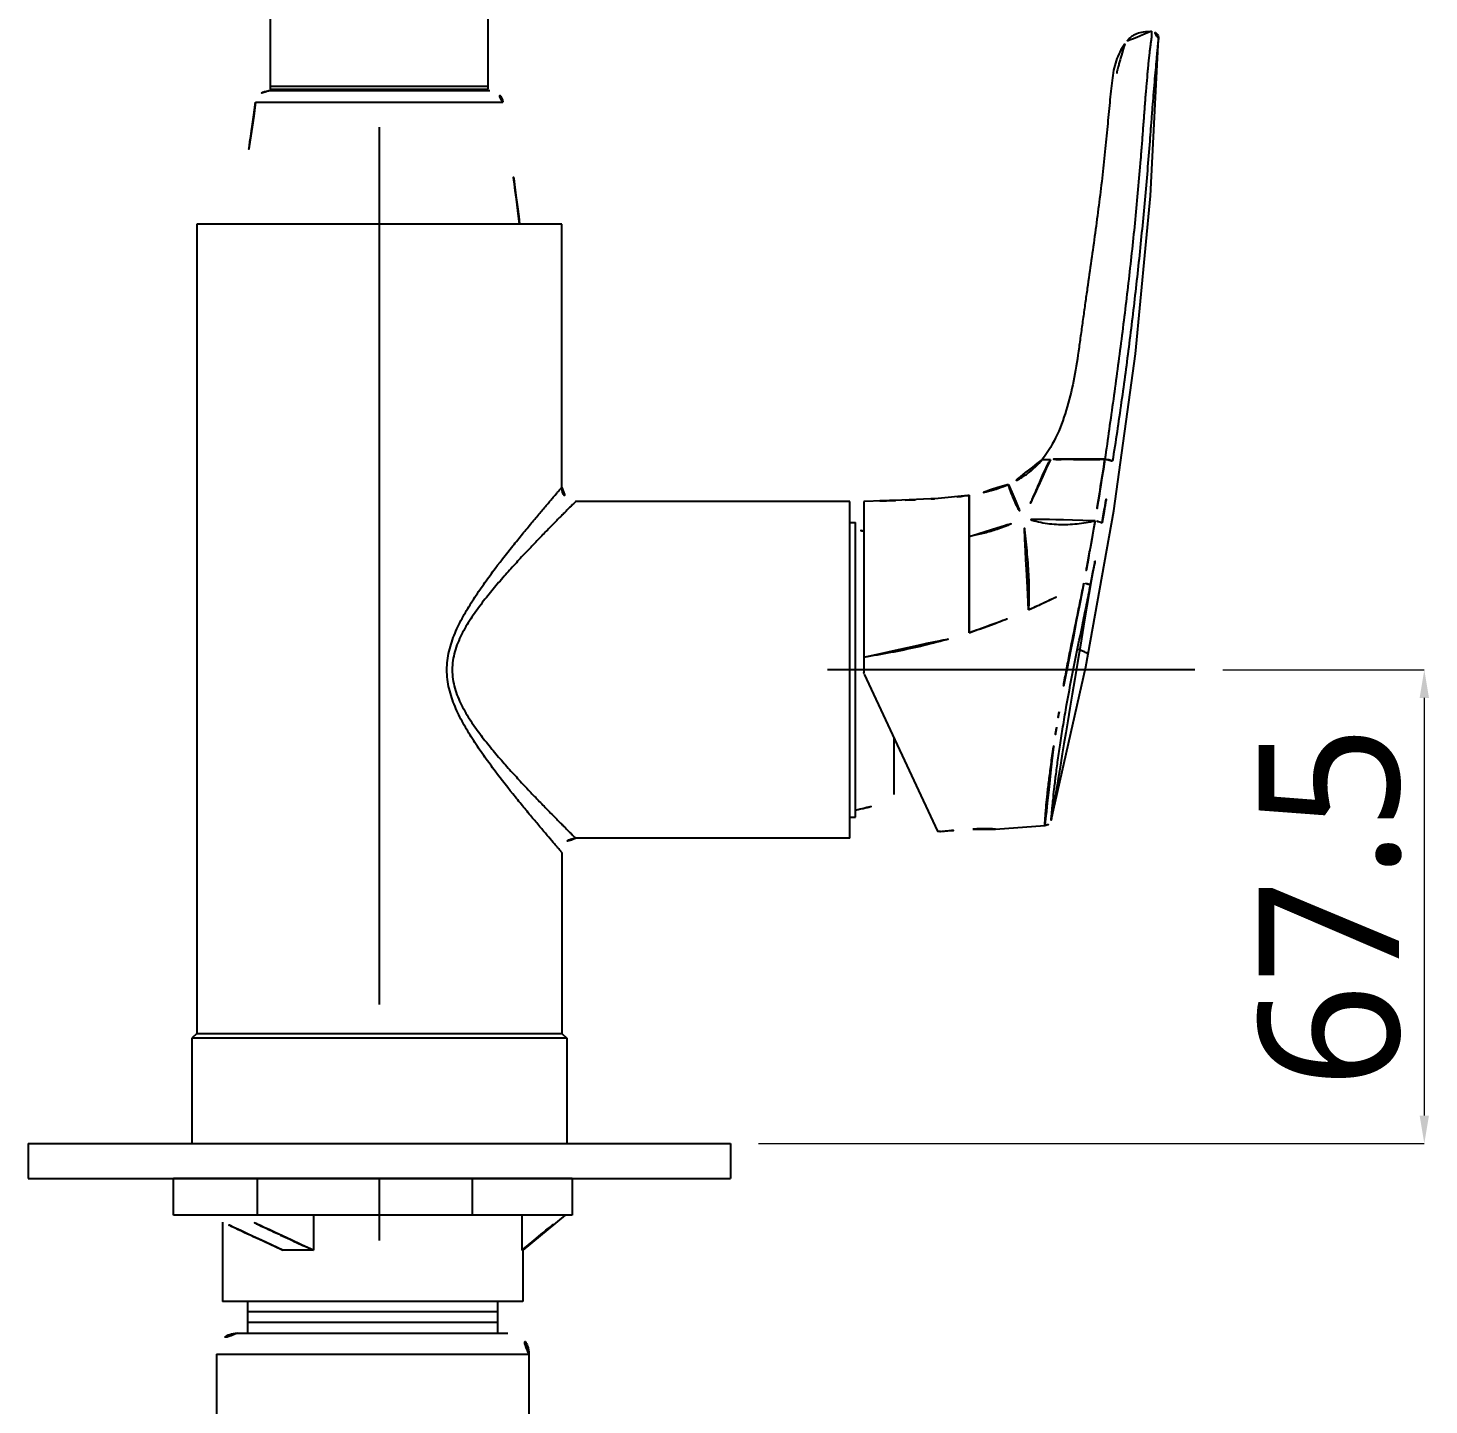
# Model space of a CAD drawing. Extents: x 16296671794 to 16296673174, y -37409618104 to -37409617131.
# Drawn here: x 16296672519 to 16296672718.6, y -37409617618.6 to -37409617422.4 of the extents above; entities that cross this region are included whole.
import ezdxf

# ---------------------------------------------------------------- set-up
doc = ezdxf.new("R2010")
doc.units = 0
doc.header["$LTSCALE"] = 10
doc.header["$MEASUREMENT"] = 0
doc.header["$PDMODE"] = 3
doc.header["$PDSIZE"] = -10
doc.linetypes.add('CENTER', pattern=[2, 1.25, -0.25, 0.25, -0.25])
doc.layers.get('0').update_dxf_attribs({"linetype": 'CONTINUOUS'})
doc.layers.get('DEFPOINTS').update_dxf_attribs({"linetype": 'CONTINUOUS'})
for name, color, linetype in [('02___PRT_ALL_AXES', 7, 'CONTINUOUS'), ('06___PRT_ALL_SURFS', 7, 'CONTINUOUS'), ('\\M+5B1EA\\M+5D7A2', 1, 'CONTINUOUS')]:
    doc.layers.add(name, color=color, linetype=linetype)
doc.styles.add('Daelim Dimension', font='NanumGothic.ttf')
doc.dimstyles.new('DEFAULT', dxfattribs={"dimscale": 2, "dimtxt": 2, "dimasz": 2, "dimexe": 0, "dimexo": 2, "dimgap": 1, "dimtad": 1, "dimdec": 1, "dimzin": 9, "dimdsep": 46, "dimtxsty": 'Daelim Dimension', "dimcen": 0.5, "dimclrd": 252, "dimclre": 252, "dimclrt": 3, "dimadec": 1, "dimazin": 0, "dimtfac": 1, "dimtdec": 1, "dimtix": 1, "dimtmove": 0, "dimatfit": 3, "dimfxl": 0, "dimtolj": 1, "dimtzin": 1, "dimlwd": 9, "dimlwe": 9, "dimarcsym": 0})

# ---------------------------------------------------------------- blocks, each defined once
blk = doc.blocks.new('*D3')
at = {"color": 5, "lineweight": 9}
for p, q in [((16296672689.27444, -37409617513.85965), (16296672717.95723, -37409617513.85965)), ((16296672717.95723, -37409617517.85965), (16296672717.95723, -37409617577.35965)), ((16296672623.11849, -37409617581.35965), (16296672717.95723, -37409617581.35965))]:
    blk.add_line(p, q, dxfattribs=at)
at = {"color": 5}
for points in [[(16296672717.29057, -37409617517.85965), (16296672718.6239, -37409617517.85965), (16296672717.95723, -37409617513.85965)], [(16296672717.29057, -37409617577.35965), (16296672718.6239, -37409617577.35965), (16296672717.95723, -37409617581.35965)]]:
    blk.add_solid(points, dxfattribs=at)
at = {"layer": 'DEFPOINTS', "color": 0}
for p in [(16296672685.27444, -37409617513.85965), (16296672619.11849, -37409617581.35965), (16296672717.95723, -37409617581.35965)]:
    blk.add_point(p, dxfattribs=at)
at = {"color": 7, "insert": (16296672704.55524, -37409617547.60965), "char_height": 20, "attachment_point": 5, "rotation": 90, "style": 'Daelim Dimension'}
blk.add_mtext('\\A1;67.5', dxfattribs=at)

msp = doc.modelspace()

# ---------------------------------------------------------------- linework, layer by layer
at = {"color": 7, "linetype": 'Continuous'}
for p, q in [((16296672553.575399, -37409617431.10965), (16296672553.575399, -37409617329.497887)), ((16296672584.575399, -37409617431.10965), (16296672584.575399, -37409617329.497887)), ((16296672584.80674, -37409617431.35965), (16296672553.344061, -37409617431.35965)), ((16296672553.825399, -37409617431.35965), (16296672553.575399, -37409617431.10965)), ((16296672553.575399, -37409617431.10965), (16296672584.575399, -37409617431.10965)), ((16296672584.325399, -37409617431.35965), (16296672584.575399, -37409617431.10965)), ((16296672543.075399, -37409617450.35965), (16296672543.075399, -37409617565.659653)), ((16296672595.075399, -37409617450.35965), (16296672543.075399, -37409617450.35965)), ((16296672595.075399, -37409617487.855988), (16296672595.075399, -37409617450.35965)), ((16296672663.537041, -37409617483.859543), (16296672664.659439, -37409617483.859543)), ((16296672664.659401, -37409617483.859589), (16296672664.69434, -37409617483.859589)), ((16296672664.6943, -37409617483.85965), (16296672664.69957, -37409617483.85965)), ((16296672643.54286, -37409617489.691467), (16296672638.12326, -37409617489.85778)), ((16296672648.70225, -37409617489.433739), (16296672643.54286, -37409617489.691467)), ((16296672652.90233, -37409617489.011276), (16296672648.70225, -37409617489.433739)), ((16296672653.12326, -37409617488.978683), (16296672652.90233, -37409617489.011276)), ((16296672636.12326, -37409617489.855988), (16296672597.075399, -37409617489.855988)), ((16296672636.12326, -37409617537.863319), (16296672636.12326, -37409617489.855988)), ((16296672638.12326, -37409617489.860023), (16296672638.12326, -37409617514.248802)), ((16296672636.12326, -37409617492.859642), (16296672636.92326, -37409617492.859642)), ((16296672636.92326, -37409617534.859657), (16296672636.92326, -37409617492.859642)), ((16296672638.170111, -37409617514.460114), (16296672648.60174, -37409617536.830818)), ((16296672642.42326, -37409617531.624352), (16296672642.42326, -37409617523.581032)), ((16296672636.12326, -37409617534.859657), (16296672636.92326, -37409617534.859657)), ((16296672656.87326, -37409617536.548523), (16296672663.897301, -37409617536.057358)), ((16296672636.12326, -37409617537.863319), (16296672597.075399, -37409617537.863319)), ((16296672595.075399, -37409617539.863319), (16296672595.075399, -37409617565.659653)), ((16296672543.075399, -37409617565.659653), (16296672542.375401, -37409617566.35965)), ((16296672595.7754, -37409617566.35965), (16296672542.375401, -37409617566.35965)), ((16296672542.375401, -37409617566.35965), (16296672542.375401, -37409617581.35965)), ((16296672543.075399, -37409617565.659653), (16296672595.075399, -37409617565.659653)), ((16296672595.075399, -37409617565.659653), (16296672595.7754, -37409617566.35965)), ((16296672595.7754, -37409617566.35965), (16296672595.7754, -37409617581.35965)), ((16296672546.499001, -37409617581.35965), (16296672599.899, -37409617581.35965)), ((16296672539.74802, -37409617591.559647), (16296672539.74802, -37409617586.35965)), ((16296672551.74802, -37409617591.559647), (16296672551.74802, -37409617586.35965)), ((16296672582.348021, -37409617591.559647), (16296672582.348021, -37409617586.35965)), ((16296672559.68635, -37409617591.559647), (16296672559.68635, -37409617596.559647)), ((16296672589.401489, -37409617591.559647), (16296672589.401489, -37409617596.559647)), ((16296672559.68635, -37409617596.559647), (16296672555.35622, -37409617596.559647)), ((16296672589.548019, -37409617596.559647), (16296672589.401489, -37409617596.559647)), ((16296672545.89802, -37409617611.35965), (16296672590.39802, -37409617611.35965))]:
    msp.add_line(p, q, dxfattribs=at)
at = {"color": 40, "linetype": 'Continuous'}
for p, q in [((16296672675.168831, -37409617425.101318), (16296672674.815531, -37409617426.275673)), ((16296672675.304581, -37409617424.638618), (16296672675.29826, -37409617424.662323)), ((16296672674.68409, -37409617426.713493), (16296672674.61307, -37409617426.953918)), ((16296672674.815531, -37409617426.275673), (16296672674.68409, -37409617426.713493)), ((16296672653.12326, -37409617488.978683), (16296672653.12326, -37409617508.577187))]:
    msp.add_line(p, q, dxfattribs=at)
at = {"color": 9, "linetype": 'Continuous'}
for p, q in [((16296672584.575399, -37409617430.737259), (16296672553.575399, -37409617430.737259)), ((16296672551.46442, -37409617432.982246), (16296672586.685869, -37409617432.982246)), ((16296672586.685869, -37409617432.982246), (16296672586.68638, -37409617432.982262)), ((16296672653.123249, -37409617494.873444), (16296672653.12326, -37409617488.978683)), ((16296672653.123249, -37409617508.576241), (16296672653.123249, -37409617494.873444)), ((16296672665.568741, -37409617522.002533), (16296672665.551491, -37409617522.111778)), ((16296672665.147051, -37409617524.761261), (16296672665.13394, -37409617524.850288)), ((16296672665.165051, -37409617524.639374), (16296672665.147051, -37409617524.761261))]:
    msp.add_line(p, q, dxfattribs=at)
for p, q in [((16296672519.03231, -37409617581.35965), (16296672619.11849, -37409617581.35965)), ((16296672519.03231, -37409617586.35965), (16296672619.11849, -37409617586.35965)), ((16296672596.548019, -37409617586.35965), (16296672539.74802, -37409617586.35965)), ((16296672541.9492, -37409617586.35965), (16296672594.346849, -37409617586.35965)), ((16296672596.548019, -37409617586.35965), (16296672596.548019, -37409617591.559647)), ((16296672596.548019, -37409617591.559647), (16296672539.74802, -37409617591.559647)), ((16296672595.548019, -37409617591.559647), (16296672589.548019, -37409617596.559647)), ((16296672550.346741, -37409617608.35965), (16296672550.346741, -37409617603.85965)), ((16296672585.946739, -37409617608.35965), (16296672585.946739, -37409617603.85965)), ((16296672548.89802, -37409617608.35965), (16296672587.39802, -37409617608.35965))]:
    msp.add_line(p, q)
at = {"color": 40, "linetype": 'Continuous'}
for points in [[(16296672675.24156, -37409617424.866951), (16296672675.20397, -37409617424.987617), (16296672675.168831, -37409617425.101318)], [(16296672675.29826, -37409617424.662323), (16296672675.278629, -37409617424.737579), (16296672675.2698, -37409617424.770149), (16296672675.259609, -37409617424.806236), (16296672675.24798, -37409617424.845757), (16296672675.24156, -37409617424.866951)], [(16296672674.46102, -37409617427.490181), (16296672674.42124, -37409617427.637581), (16296672674.38097, -37409617427.79084), (16296672674.34029, -37409617427.95034), (16296672674.29933, -37409617428.116547), (16296672674.258169, -37409617428.289963), (16296672674.21693, -37409617428.471153), (16296672674.175711, -37409617428.660782), (16296672674.134621, -37409617428.85965)], [(16296672674.61307, -37409617426.953918), (16296672674.57625, -37409617427.080582), (16296672674.53861, -37409617427.21196), (16296672674.50017, -37409617427.348381), (16296672674.46102, -37409617427.490181)], [(16296672670.067381, -37409617511.685707), (16296672670.064899, -37409617511.65155), (16296672670.04454, -37409617511.613831), (16296672670.00631, -37409617511.572563), (16296672669.950211, -37409617511.527718), (16296672669.876249, -37409617511.47934), (16296672669.784439, -37409617511.427406), (16296672669.674789, -37409617511.371948), (16296672669.5473, -37409617511.31295), (16296672669.40201, -37409617511.250427), (16296672669.23892, -37409617511.184387), (16296672669.05805, -37409617511.114838), (16296672668.85944, -37409617511.041786), (16296672668.643089, -37409617510.96524), (16296672668.45936, -37409617510.902199)]]:
    msp.add_lwpolyline(points, dxfattribs=at)
at = {"color": 7, "linetype": 'Continuous'}
for centre, radius, start, end in [((16296672679.09263, -37409617423.866211), 1, 358.22758322, 91.26581912), ((16296672681.62051, -37409617429.257683), 7.827907, 143.76423989, 144.17722087), ((16296672553.344061, -37409617433.259651), 1.9, 90, 171.60547794), ((16296672584.80674, -37409617433.259651), 1.9, 8.39452206, 90), ((16296673428.961599, -37409617562.472397), 887, 171.605477936, 172.738607729), ((16296671709.189199, -37409617562.472397), 887, 7.261392271, 8.394522064), ((16296672597.075491, -37409617487.855904), 2.000121, 180.00262279, 269.99737721), ((16296672661.330641, -37409618180.87352), 691.403461, 91.620550252, 91.923526112), ((16296672631.00209, -37409617117.398827), 372.503648, 271.65751028, 271.99985084), ((16296672639.111799, -37409617347.431717), 142.32788, 271.96878768, 273.46091079), ((16296672641.00923, -37409617380.853104), 108.852992, 273.52594398, 274.18040492), ((16296672635.110451, -37409617506.20472), 12.477391, 76.01273769, 81.64589263), ((16296672638.62326, -37409617514.248802), 0.5, 180, 204.99984701), ((16296672635.110451, -37409617521.514587), 12.477391, 278.35399924, 305.87983323), ((16296672663.827539, -37409617535.059792), 1, 273.99993876, 346.12843264), ((16296672597.075491, -37409617539.863411), 2.000121, 90.00262279, 179.99737721), ((16296672548.89802, -37409617611.35965), 3, 90, 180), ((16296672587.39802, -37409617611.35965), 3, 0, 90)]:
    msp.add_arc(centre, radius, start, end, dxfattribs=at)
at = {"color": 9, "linetype": 'Continuous'}
for centre, radius, start, end in [((16296672222.679661, -37409617412.512444), 456.500791, 349.85723551, 350.9761787), ((16296672078.08075, -37409617386.78096), 603.371279, 349.015902547, 349.870099127), ((16296672950.63784, -37409617567.08432), 288.611785, 170.57716709, 171.0133518), ((16296672934.461821, -37409617564.518784), 272.233578, 171.03814522, 171.57631411)]:
    msp.add_arc(centre, radius, start, end, dxfattribs=at)
for points, knots in [([(16296672679.070551, -37409617422.866463), (16296672679.07103, -37409617422.866577), (16296672679.06912, -37409617422.86953), (16296672679.06951, -37409617422.873329), (16296672679.06599, -37409617422.881599), (16296672679.06238, -37409617422.892128), (16296672679.06074, -37409617422.907387), (16296672679.064831, -37409617422.936996), (16296672679.077221, -37409617422.988373), (16296672679.09923, -37409617423.06881), (16296672679.109591, -37409617423.179314), (16296672679.113079, -37409617423.317169), (16296672679.105551, -37409617423.482887), (16296672679.087959, -37409617423.675873), (16296672679.04986, -37409617423.984756), (16296672678.987341, -37409617424.428329), (16296672678.90576, -37409617425.022469), (16296672678.822001, -37409617425.690933), (16296672678.739389, -37409617426.423759), (16296672678.656851, -37409617427.212791), (16296672678.57469, -37409617428.051224), (16296672678.46324, -37409617429.24984), (16296672678.32658, -37409617430.827408), (16296672678.170031, -37409617432.792702), (16296672678.015261, -37409617434.829742), (16296672677.85957, -37409617436.911682), (16296672677.699739, -37409617439.019707), (16296672677.476419, -37409617441.85215), (16296672677.172489, -37409617445.401894), (16296672676.76593, -37409617449.66507), (16296672676.32464, -37409617453.932152), (16296672675.848881, -37409617458.202789), (16296672675.34104, -37409617462.476723), (16296672674.62669, -37409617468.181976), (16296672673.858521, -37409617473.885048), (16296672673.056801, -37409617479.584633), (16296672672.65597, -37409617482.434113), (16296672672.454929, -37409617483.858147)], [0, 0, 0, 0, 0.0000247355, 0.0001018255, 0.0002361309, 0.0004236523, 0.0006614956, 0.0009714137, 0.0018817307, 0.0032427771, 0.0050410732, 0.0072846277, 0.0099839942, 0.0131422819, 0.0167543865, 0.0251951445, 0.035037042, 0.0460666405, 0.0581220879, 0.0710825242, 0.0848424302, 0.0992987749, 0.1299203436, 0.1622378031, 0.1956615447, 0.2297726816, 0.2642817131, 0.2989926918, 0.368644576, 0.4384159706, 0.508308906, 0.5783190347, 0.648443346, 0.7186761227, 0.8593532374, 0.9297065012, 1, 1, 1, 1]), ([(16296672680.092159, -37409617423.897141), (16296672680.092091, -37409617423.899193), (16296672680.089769, -37409617423.907333), (16296672680.08699, -37409617423.92688), (16296672680.080299, -37409617423.962936), (16296672680.072189, -37409617424.020897), (16296672680.06115, -37409617424.105293), (16296672680.040779, -37409617424.276108), (16296672680.009291, -37409617424.563469), (16296672679.96594, -37409617424.991432), (16296672679.914391, -37409617425.520264), (16296672679.85602, -37409617426.134163), (16296672679.767099, -37409617427.087463), (16296672679.646959, -37409617428.414749), (16296672679.49781, -37409617430.138077), (16296672679.343941, -37409617431.999741), (16296672679.188259, -37409617433.956459), (16296672679.03146, -37409617435.974251), (16296672678.81951, -37409617438.724586), (16296672678.54693, -37409617442.194237), (16296672678.18857, -37409617446.371964), (16296672677.796431, -37409617450.557648), (16296672677.372749, -37409617454.747253), (16296672676.765711, -37409617460.342697), (16296672675.93166, -37409617467.342957), (16296672674.815001, -37409617475.73748), (16296672673.977301, -37409617481.32502), (16296672673.53017, -37409617484.114037)], [0, 0, 0, 0, 0.0001014893, 0.0004142182, 0.0009798293, 0.0019158345, 0.0033118388, 0.0051935423, 0.0104332891, 0.0176244275, 0.0264912225, 0.0367407394, 0.0481569057, 0.0738957121, 0.1027261316, 0.1338011293, 0.1663844329, 0.1999133278, 0.2340071952, 0.3029629328, 0.3722311389, 0.4416120449, 0.5111097956, 0.5807225383, 0.7202775648, 0.8601463585, 1, 1, 1, 1]), ([(16296672664.69957, -37409617483.85965), (16296672664.40505, -37409617484.380257), (16296672663.84119, -37409617485.529358), (16296672663.024929, -37409617487.44648), (16296672662.04483, -37409617489.699348), (16296672661.29668, -37409617491.310997), (16296672660.88205, -37409617492.188911)], [0, 0, 0, 0, 0.1958061048, 0.4183955276, 0.682168557, 1, 1, 1, 1]), ([(16296672672.4557, -37409617483.858147), (16296672672.23032, -37409617485.321709), (16296672671.87866, -37409617487.514473), (16296672671.40349, -37409617490.436592), (16296672671.165461, -37409617491.897034), (16296672671.04472, -37409617492.626869)], [0, 0, 0, 0, 0.5001875942, 0.7501232499, 1, 1, 1, 1]), ([(16296672672.45533, -37409617483.855339), (16296672672.58219, -37409617483.872276), (16296672672.76808, -37409617483.901802), (16296672673.005859, -37409617483.949959), (16296672673.163469, -37409617483.985641), (16296672673.29804, -37409617484.020401), (16296672673.40534, -37409617484.052834), (16296672673.479851, -37409617484.082077), (16296672673.5193, -37409617484.102364), (16296672673.53017, -37409617484.114037)], [0, 0, 0, 0, 0.3456912077, 0.5080233973, 0.6552456136, 0.7820106918, 0.8836895075, 0.956909728, 1, 1, 1, 1]), ([(16296672658.70351, -37409617487.42646), (16296672658.70318, -37409617487.426613), (16296672658.704281, -37409617487.428543), (16296672658.70414, -37409617487.431183), (16296672658.705759, -37409617487.436661), (16296672658.708059, -37409617487.447563), (16296672658.712879, -37409617487.466667), (16296672658.72007, -37409617487.495506), (16296672658.729799, -37409617487.532631), (16296672658.74197, -37409617487.577873), (16296672658.75679, -37409617487.631264), (16296672658.78179, -37409617487.718857), (16296672658.820721, -37409617487.849457), (16296672658.878481, -37409617488.032417), (16296672658.951851, -37409617488.252243), (16296672659.043381, -37409617488.511292), (16296672659.15568, -37409617488.812141), (16296672659.350639, -37409617489.306183), (16296672659.67065, -37409617490.046303), (16296672660.19068, -37409617491.071404), (16296672660.62809, -37409617491.798317), (16296672660.88205, -37409617492.188911)], [0, 0, 0, 0, 0.0002064751, 0.0008167762, 0.0018313942, 0.0032504638, 0.0073023766, 0.0129734641, 0.0202648474, 0.0291778711, 0.0397141092, 0.0518753674, 0.0811636124, 0.1174754356, 0.1613482858, 0.2133907445, 0.2742425553, 0.3445802758, 0.5164409582, 0.734150074, 1, 1, 1, 1]), ([(16296672595.075399, -37409617539.863319), (16296672595.064951, -37409617539.848717), (16296672595.036699, -37409617539.819717), (16296672594.991039, -37409617539.764816), (16296672594.897909, -37409617539.657967), (16296672594.741119, -37409617539.475037), (16296672594.5042, -37409617539.199921), (16296672594.206079, -37409617538.852577), (16296672593.697309, -37409617538.25856), (16296672592.9398, -37409617537.370461), (16296672591.907009, -37409617536.149948), (16296672590.732559, -37409617534.747513), (16296672589.447889, -37409617533.191856), (16296672587.577471, -37409617530.883873), (16296672585.65646, -37409617528.422379), (16296672583.74926, -37409617525.797592), (16296672582.32555, -37409617523.68927), (16296672580.984699, -37409617521.462578), (16296672579.80901, -37409617519.093987), (16296672579.08799, -37409617516.978523), (16296672578.771879, -37409617515.210907), (16296672578.689409, -37409617513.859734), (16296672578.77186, -37409617512.508537), (16296672579.08794, -37409617510.740913), (16296672579.808969, -37409617508.625427), (16296672580.98464, -37409617506.256813), (16296672582.325529, -37409617504.030113), (16296672583.749229, -37409617501.921753), (16296672585.65645, -37409617499.296944), (16296672587.577471, -37409617496.835442), (16296672589.447889, -37409617494.527443), (16296672590.732559, -37409617492.971786), (16296672591.907009, -37409617491.569351), (16296672592.80393, -37409617490.509453), (16296672593.44208, -37409617489.759933), (16296672593.850599, -37409617489.281792), (16296672594.206051, -37409617488.866699), (16296672594.50428, -37409617488.519447), (16296672594.74091, -37409617488.244102), (16296672594.898331, -37409617488.061653), (16296672594.990601, -37409617487.954132), (16296672595.03479, -37409617487.903816), (16296672595.060249, -37409617487.872627), (16296672595.072821, -37409617487.859688), (16296672595.075399, -37409617487.855988)], [0, 0, 0, 0, 0.0008629467, 0.0019366325, 0.0034333793, 0.0076731323, 0.0135171754, 0.0208816144, 0.0296714332, 0.0511054145, 0.0769800555, 0.1065101948, 0.1390174935, 0.1739392392, 0.2492823105, 0.2890399878, 0.3298483096, 0.3715124091, 0.4138678603, 0.4567483708, 0.4783505023, 0.4999987722, 0.5216470394, 0.5432492122, 0.5861302308, 0.6284859681, 0.6701505243, 0.7109593084, 0.7507174133, 0.8260608217, 0.8609825109, 0.8934898284, 0.9230199617, 0.9488945927, 0.9602187521, 0.9703285813, 0.979118395, 0.9864828365, 0.9923268762, 0.9965666372, 0.9980633822, 0.9991370553, 0.9997834243, 1, 1, 1, 1]), ([(16296672597.075399, -37409617489.855988), (16296672597.071899, -37409617489.858612), (16296672597.060419, -37409617489.871849), (16296672597.03182, -37409617489.898163), (16296672596.986389, -37409617489.944107), (16296672596.88917, -37409617490.039841), (16296672596.725071, -37409617490.203773), (16296672596.477711, -37409617490.450577), (16296672596.165979, -37409617490.762291), (16296672595.79352, -37409617491.13485), (16296672595.36508, -37409617491.564491), (16296672594.694981, -37409617492.238823), (16296672593.75202, -37409617493.193916), (16296672592.514219, -37409617494.459), (16296672591.15711, -37409617495.865097), (16296672589.710011, -37409617497.392952), (16296672588.197861, -37409617499.027359), (16296672586.64633, -37409617500.760788), (16296672585.08268, -37409617502.592003), (16296672583.540569, -37409617504.52816), (16296672582.06299, -37409617506.583054), (16296672580.96801, -37409617508.426033), (16296672580.246759, -37409617510.002853), (16296672579.664591, -37409617511.657387), (16296672579.32226, -37409617513.860138), (16296672579.665131, -37409617516.062492), (16296672580.24658, -37409617517.717087), (16296672580.969481, -37409617519.292931), (16296672582.062241, -37409617521.137016), (16296672583.541161, -37409617523.190964), (16296672585.08264, -37409617525.127472), (16296672586.64633, -37409617526.958618), (16296672588.19791, -37409617528.691933), (16296672589.709999, -37409617530.326347), (16296672591.15708, -37409617531.854172), (16296672592.51417, -37409617533.260246), (16296672593.751961, -37409617534.525337), (16296672594.694941, -37409617535.480438), (16296672595.365061, -37409617536.154762), (16296672595.793501, -37409617536.584427), (16296672596.165951, -37409617536.956993), (16296672596.47769, -37409617537.268707), (16296672596.72505, -37409617537.515549), (16296672596.889179, -37409617537.679459), (16296672596.986389, -37409617537.775208), (16296672597.031851, -37409617537.821121), (16296672597.06039, -37409617537.847504), (16296672597.07193, -37409617537.860657), (16296672597.075399, -37409617537.863319)], [0, 0, 0, 0, 0.0002161475, 0.000859647, 0.0019257837, 0.0034098453, 0.0076107345, 0.0133989303, 0.0206965997, 0.0294184123, 0.0394595393, 0.0507120713, 0.0764460857, 0.1058545118, 0.1382672708, 0.1731168588, 0.2099543312, 0.2484129702, 0.2881930173, 0.3290591761, 0.370826431, 0.4133298746, 0.4348451908, 0.4564987856, 0.5000089269, 0.5435151278, 0.5651619913, 0.586676524, 0.6291779983, 0.6709437053, 0.7118089431, 0.7515881869, 0.7900461672, 0.8268829116, 0.8617318538, 0.8941440695, 0.9235524431, 0.9492867898, 0.9605396704, 0.970581033, 0.979302935, 0.9866006977, 0.9923891345, 0.9965902364, 0.9980743272, 0.9991404478, 0.9997839043, 1, 1, 1, 1]), ([(16296672653.123249, -37409617494.873444), (16296672653.70126, -37409617494.750107), (16296672654.88133, -37409617494.486923), (16296672656.37612, -37409617494.088387), (16296672657.63085, -37409617493.671051), (16296672659.06496, -37409617493.11232), (16296672660.145679, -37409617492.581688), (16296672660.88205, -37409617492.188911)], [0, 0, 0, 0, 0.2151163162, 0.4400460205, 0.5626778723, 0.6962323914, 1, 1, 1, 1]), ([(16296672661.5739, -37409617505.324364), (16296672661.59926, -37409617504.833107), (16296672661.633949, -37409617503.825333), (16296672661.63319, -37409617501.729698), (16296672661.536779, -37409617499.560944), (16296672661.356489, -37409617497.33741), (16296672661.187229, -37409617495.621368), (16296672661.01166, -37409617493.90316), (16296672660.915581, -37409617492.757027), (16296672660.88205, -37409617492.188911)], [0, 0, 0, 0, 0.1120816993, 0.2297069666, 0.4774338515, 0.6064438473, 0.7379958699, 0.8703265496, 1, 1, 1, 1]), ([(16296672671.04472, -37409617492.626869), (16296672670.62178, -37409617492.713287), (16296672669.770571, -37409617492.875511), (16296672668.47463, -37409617493.04847), (16296672667.16674, -37409617493.137329), (16296672665.862539, -37409617493.148773), (16296672664.572041, -37409617493.055069), (16296672663.30484, -37409617492.846542), (16296672662.07415, -37409617492.551041), (16296672661.272421, -37409617492.313972), (16296672660.88205, -37409617492.188911)], [0, 0, 0, 0, 0.1256933147, 0.2522241925, 0.3804295424, 0.5071588465, 0.6316933595, 0.7566682125, 0.8806446417, 1, 1, 1, 1]), ([(16296672671.044729, -37409617492.626869), (16296672670.92243, -37409617493.366226), (16296672670.67375, -37409617494.84465), (16296672670.28281, -37409617497.059822), (16296672669.87739, -37409617499.273529), (16296672669.598471, -37409617500.748161), (16296672669.45396, -37409617501.484657)], [0, 0, 0, 0, 0.2498073204, 0.4997385644, 0.7498112631, 1, 1, 1, 1]), ([(16296672672.046499, -37409617492.90155), (16296672672.036261, -37409617492.889977), (16296672671.99976, -37409617492.869019), (16296672671.930389, -37409617492.838982), (16296672671.831301, -37409617492.805458), (16296672671.653009, -37409617492.753616), (16296672671.38822, -37409617492.691032), (16296672671.16415, -37409617492.647598), (16296672671.044729, -37409617492.626877)], [0, 0, 0, 0, 0.0444256206, 0.1177498938, 0.2187096693, 0.3440926235, 0.6516685443, 1, 1, 1, 1]), ([(16296672670.397989, -37409617501.746964), (16296672670.2127, -37409617502.701576), (16296672669.8372, -37409617504.609528), (16296672669.058929, -37409617508.424858), (16296672668.055901, -37409617513.172783), (16296672667.164709, -37409617517.899513), (16296672666.537649, -37409617521.592644), (16296672666.1245, -37409617524.20076), (16296672665.768169, -37409617526.63208), (16296672665.473591, -37409617528.826057), (16296672665.245951, -37409617530.728867), (16296672665.100401, -37409617532.116661), (16296672665.004709, -37409617533.064178), (16296672664.94525, -37409617533.657761), (16296672664.893721, -37409617534.171883), (16296672664.85568, -37409617534.548058), (16296672664.830059, -37409617534.80526), (16296672664.814711, -37409617534.959137), (16296672664.803289, -37409617535.086533), (16296672664.795799, -37409617535.183434), (16296672664.79405, -37409617535.267342), (16296672664.79608, -37409617535.28788), (16296672664.79808, -37409617535.30069), (16296672664.79837, -37409617535.299538)], [0, 0, 0, 0, 0.0857021029, 0.1713732954, 0.3431730071, 0.5133688476, 0.595238152, 0.6733055407, 0.7460859415, 0.811798136, 0.8683928009, 0.9149712744, 0.9347755423, 0.9523224778, 0.9675490367, 0.9803036548, 0.9856665359, 0.9902927976, 0.9940164588, 0.9967117038, 0.9994545307, 0.9998955216, 1, 1, 1, 1]), ([(16296672669.45414, -37409617501.484581), (16296672669.30518, -37409617502.251373), (16296672669.004101, -37409617503.784142), (16296672668.381439, -37409617506.847), (16296672667.744749, -37409617509.910149), (16296672667.139721, -37409617512.981644), (16296672666.56945, -37409617516.032158), (16296672666.171829, -37409617518.317062), (16296672665.920361, -37409617519.832657)], [0, 0, 0, 0, 0.1254052392, 0.2507772593, 0.5017782831, 0.6276812682, 0.7533535803, 1, 1, 1, 1]), ([(16296672670.397989, -37409617501.746964), (16296672670.387461, -37409617501.736992), (16296672670.352779, -37409617501.718803), (16296672670.287239, -37409617501.691727), (16296672670.19446, -37409617501.660873), (16296672670.027411, -37409617501.611908), (16296672669.778299, -37409617501.550369), (16296672669.567329, -37409617501.505707), (16296672669.454321, -37409617501.483627)], [0, 0, 0, 0, 0.04426266, 0.1172164191, 0.2174508859, 0.341954007, 0.6486292522, 1, 1, 1, 1]), ([(16296672661.57354, -37409617505.323547), (16296672662.217911, -37409617505.038689), (16296672664.878559, -37409617503.829811), (16296672667.491871, -37409617502.518341), (16296672669.453529, -37409617501.483856)], [0, 0, 0, 0, 0.2410914869, 1, 1, 1, 1]), ([(16296672653.12315, -37409617508.576492), (16296672654.53931, -37409617508.115753), (16296672657.38522, -37409617507.102409), (16296672660.174299, -37409617505.942703), (16296672661.573669, -37409617505.32399)], [0, 0, 0, 0, 0.4932412891, 1, 1, 1, 1]), ([(16296672665.13394, -37409617524.850288), (16296672665.01195, -37409617525.679832), (16296672664.787991, -37409617527.258469), (16296672664.49778, -37409617529.484787), (16296672664.27248, -37409617531.414879), (16296672664.133949, -37409617532.823639), (16296672664.051331, -37409617533.786888), (16296672664.002741, -37409617534.390587), (16296672663.96109, -37409617534.912422), (16296672663.92598, -37409617535.348251), (16296672663.90048, -37409617535.679543), (16296672663.884661, -37409617535.892021), (16296672663.885189, -37409617535.992943), (16296672663.88896, -37409617536.03569), (16296672663.8932, -37409617536.046417), (16296672663.896391, -37409617536.058388), (16296672663.897301, -37409617536.057358)], [0, 0, 0, 0, 0.2229618226, 0.4239766574, 0.5970102113, 0.7396674341, 0.8003666447, 0.8541046505, 0.900691093, 0.9396595686, 0.970118268, 0.9896926855, 0.9951145224, 0.998210331, 0.9996351279, 1, 1, 1, 1])]:
    msp.add_open_spline(points, degree=3, knots=knots, dxfattribs=at)
at = {"color": 7, "linetype": 'Continuous'}
for points, knots in [([(16296672679.070551, -37409617422.866463), (16296672678.702579, -37409617422.874588), (16296672678.009069, -37409617422.906326), (16296672677.158039, -37409617423.081062), (16296672676.55687, -37409617423.379959), (16296672676.11957, -37409617423.702011), (16296672675.697781, -37409617424.12571), (16296672675.436251, -37409617424.453598), (16296672675.30658, -37409617424.630547)], [0, 0, 0, 0, 0.2530625979, 0.4774107439, 0.590124011, 0.7121038613, 0.8491599612, 1, 1, 1, 1]), ([(16296672675.27339, -37409617424.676178), (16296672675.01075, -37409617425.040024), (16296672674.5431, -37409617425.813393), (16296672674.022369, -37409617427.07753), (16296672673.67141, -37409617428.440353), (16296672673.45377, -37409617429.896156), (16296672673.294531, -37409617431.436546), (16296672673.13142, -37409617433.048569), (16296672672.96804, -37409617434.722557), (16296672672.804701, -37409617436.451317), (16296672672.6362, -37409617438.229156), (16296672672.39576, -37409617440.687019), (16296672672.056601, -37409617443.846992), (16296672671.58198, -37409617447.703484), (16296672671.062389, -37409617451.603317), (16296672670.510349, -37409617455.546944), (16296672670.035339, -37409617458.870293), (16296672669.64768, -37409617461.591537), (16296672669.35277, -37409617463.680283), (16296672669.06056, -37409617465.795769), (16296672668.66968, -37409617468.645149), (16296672668.123569, -37409617472.195251), (16296672667.18861, -37409617476.370087), (16296672665.77533, -37409617480.336617), (16296672664.399269, -37409617482.786163), (16296672663.53694, -37409617483.85965)], [0, 0, 0, 0, 0.0221224316, 0.0443366581, 0.0671742577, 0.0913209788, 0.1168435348, 0.1435216023, 0.1712001052, 0.1997643696, 0.2291304661, 0.2592423036, 0.3215168088, 0.3858080467, 0.4507988025, 0.5154793662, 0.5821266205, 0.6163076449, 0.6509935621, 0.6861247196, 0.7215932311, 0.7927857494, 0.8631871264, 0.93211543, 1, 1, 1, 1]), ([(16296672663.53694, -37409617483.85965), (16296672663.235029, -37409617484.235497), (16296672662.57658, -37409617484.963783), (16296672661.42968, -37409617485.93399), (16296672660.121559, -37409617486.754349), (16296672659.183929, -37409617487.215111), (16296672658.70351, -37409617487.42646)], [0, 0, 0, 0, 0.2384141583, 0.4841135252, 0.7404395449, 1, 1, 1, 1]), ([(16296672672.454929, -37409617483.858147), (16296672671.970381, -37409617483.859673), (16296672671.031919, -37409617483.862328), (16296672669.89081, -37409617483.860359), (16296672669.049669, -37409617483.860199), (16296672668.49161, -37409617483.86264), (16296672667.97644, -37409617483.861526), (16296672667.495279, -37409617483.856178), (16296672667.04187, -37409617483.848602), (16296672666.613239, -37409617483.851334), (16296672666.21137, -37409617483.862137), (16296672665.74008, -37409617483.866386), (16296672665.239799, -37409617483.855232), (16296672664.863489, -37409617483.85849), (16296672664.69956, -37409617483.859673)], [0, 0, 0, 0, 0.1874352583, 0.3630132067, 0.4414017712, 0.5128045949, 0.5788826818, 0.6406732368, 0.6989382524, 0.7542909017, 0.8064616521, 0.8544411306, 0.9365857845, 1, 1, 1, 1]), ([(16296672658.70351, -37409617487.42646), (16296672657.789591, -37409617487.828506), (16296672655.951839, -37409617488.463501), (16296672654.049351, -37409617488.83876), (16296672653.12326, -37409617488.978683)], [0, 0, 0, 0, 0.5159814926, 1, 1, 1, 1]), ([(16296672638.12326, -37409617512.057037), (16296672640.66161, -37409617511.660858), (16296672644.45459, -37409617510.956871), (16296672649.440189, -37409617509.710823), (16296672651.90196, -37409617508.9739), (16296672653.12307, -37409617508.576607)], [0, 0, 0, 0, 0.5000519361, 0.7500573304, 1, 1, 1, 1]), ([(16296672648.60174, -37409617536.830818), (16296672648.605101, -37409617536.838028), (16296672648.625669, -37409617536.849861), (16296672648.664169, -37409617536.860336), (16296672648.7211, -37409617536.86898), (16296672648.82357, -37409617536.876984), (16296672648.97554, -37409617536.87822), (16296672649.10293, -37409617536.872589), (16296672649.17074, -37409617536.867958)], [0, 0, 0, 0, 0.0413359016, 0.1120733669, 0.2120922579, 0.3376289372, 0.6469055334, 1, 1, 1, 1]), ([(16296672653.62326, -37409617536.566963), (16296672653.8342, -37409617536.552879), (16296672654.248381, -37409617536.530823), (16296672654.85029, -37409617536.514313), (16296672655.32642, -37409617536.512161), (16296672655.678011, -37409617536.515572), (16296672655.913639, -37409617536.519699), (16296672656.127211, -37409617536.52478), (16296672656.316641, -37409617536.53022), (16296672656.480141, -37409617536.535423), (16296672656.59943, -37409617536.539459), (16296672656.680731, -37409617536.542221), (16296672656.730749, -37409617536.543922), (16296672656.77327, -37409617536.545341), (16296672656.80826, -37409617536.546539), (16296672656.8354, -37409617536.547318), (16296672656.85354, -37409617536.548073), (16296672656.863621, -37409617536.548119), (16296672656.86908, -37409617536.548683), (16296672656.87101, -37409617536.548019), (16296672656.873369, -37409617536.548843), (16296672656.87326, -37409617536.548523)], [0, 0, 0, 0, 0.1950506054, 0.3826191532, 0.5554879935, 0.6343027843, 0.7070152689, 0.7729201193, 0.8313943716, 0.8818603292, 0.9238422544, 0.9415141876, 0.9569172379, 0.970017161, 0.9807797153, 0.9891731473, 0.9951812021, 0.9972874953, 0.9987935842, 0.9996981816, 1, 1, 1, 1])]:
    msp.add_open_spline(points, degree=3, knots=knots, dxfattribs=at)
for points in [[(16296672652.90234, -37409617489.011337), (16296672651.58975, -37409617489.201233), (16296672650.266979, -37409617489.319672), (16296672648.944269, -37409617489.416481)], [(16296672649.17074, -37409617536.867958), (16296672650.65484, -37409617536.766533), (16296672652.139, -37409617536.666031), (16296672653.62326, -37409617536.566963)]]:
    msp.add_open_spline(points, degree=3, dxfattribs=at)
at = {"color": 7, "linetype": 'Continuous', "start_tangent": (-0.9070767278, 0.420965331), "end_tangent": (-0.9062438337, 0.422755383)}
for points in [[(16296672555.35622, -37409617596.559647), (16296672552.110821, -37409617595.051086), (16296672548.53421, -37409617593.385139), (16296672544.619499, -37409617591.559647)], [(16296672559.68635, -37409617596.559647), (16296672557.28335, -37409617595.443031), (16296672554.694481, -37409617594.2379), (16296672551.91736, -37409617592.943703), (16296672548.949631, -37409617591.559647)]]:
    msp.add_spline(points, degree=3, dxfattribs=at)
at = {"start_tangent": (0.7703787532, 0.6375865248), "end_tangent": (0.7695351679, 0.6386044357)}
msp.add_spline([(16296672589.401489, -37409617596.559647), (16296672591.350821, -37409617594.945412), (16296672593.361691, -37409617593.278557), (16296672595.433729, -37409617591.559647)], degree=3, dxfattribs=at)
at = {"layer": '02___PRT_ALL_AXES', "color": 7, "linetype": 'Continuous'}
for p, q in [((16296672519.03231, -37409617581.35965), (16296672519.03231, -37409617586.35965)), ((16296672619.11849, -37409617581.35965), (16296672619.11849, -37409617586.35965)), ((16296672546.74802, -37409617592.552223), (16296672546.74802, -37409617603.85965)), ((16296672589.548019, -37409617596.559647), (16296672589.548019, -37409617603.85965)), ((16296672589.548019, -37409617603.85965), (16296672546.74802, -37409617603.85965)), ((16296672585.946739, -37409617605.35965), (16296672550.346741, -37409617605.35965)), ((16296672585.946739, -37409617606.85965), (16296672550.346741, -37409617606.85965)), ((16296672545.89802, -37409617611.35965), (16296672545.89802, -37409617625.85965)), ((16296672590.39802, -37409617611.35965), (16296672590.39802, -37409617625.85965))]:
    msp.add_line(p, q, dxfattribs=at)
at = {"layer": '06___PRT_ALL_SURFS', "color": 7, "linetype": 'Continuous'}
msp.add_line((16296672664.79837, -37409617535.299538), (16296672669.721581, -37409617513.404518), dxfattribs=at)
msp.add_lwpolyline([(16296672669.721581, -37409617513.404518), (16296672673.74066, -37409617491.18602), (16296672676.80905, -37409617468.83577), (16296672678.92902, -37409617446.333817), (16296672680.092159, -37409617423.897141)], dxfattribs=at)
at = {"layer": '\\M+5B1EA\\M+5D7A2', "linetype": 'CENTER', "ltscale": 10}
for p, q in [((16296672569.075399, -37409617236.531151), (16296672569.075399, -37409617595.190659)), ((16296672685.274441, -37409617513.85965), (16296672632.94747, -37409617513.85965))]:
    msp.add_line(p, q, dxfattribs=at)

# ---------------------------------------------------------------- dimensions: what is measured, and where the dimension line sits
at = {"color": 0}
dim = msp.add_linear_dim(base=(16296672717.95723, -37409617581.35965), p1=(16296672685.274441, -37409617513.85965), p2=(16296672619.11849, -37409617581.35965), angle=90, dimstyle='DEFAULT', override={"dimtxt": 10, "dimclrd": 5, "dimclre": 5, "dimclrt": 7}, dxfattribs=at)
dim.commit()
dim.dimension.update_dxf_attribs({"geometry": '*D3', "text_midpoint": (16296672704.555241, -37409617547.60965)})

doc.saveas('drawing.dxf')
